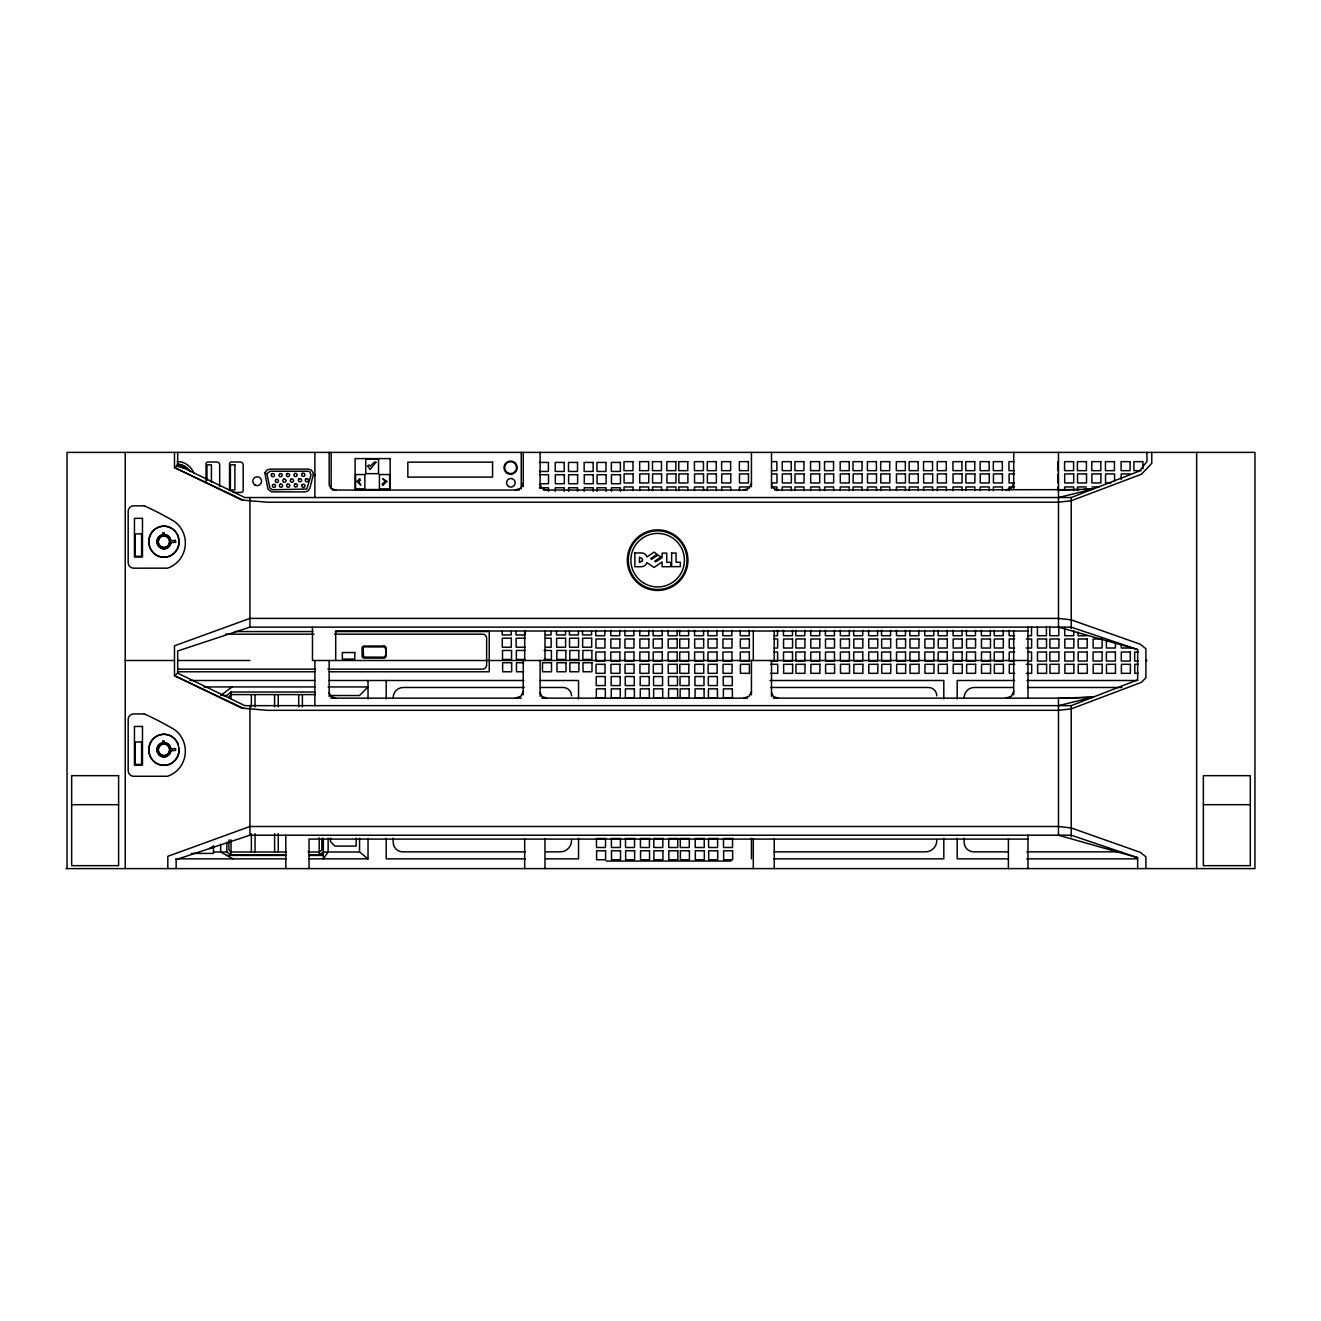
<?xml version="1.0" encoding="UTF-8"?>
<svg xmlns="http://www.w3.org/2000/svg" width="1321" height="1321" viewBox="0 0 1321 1321"><rect width="100%" height="100%" fill="white"/><g stroke="black" fill="none" stroke-linecap="round" stroke-linejoin="round"><path stroke-width="1.5" d="M523.232 483.436L520.92 488.11L515.355 490.041M523.232 691.544L520.92 696.217L515.355 698.149M751.434 483.436L749.123 488.11L743.558 490.041M751.434 691.544L749.123 696.217L743.558 698.149M1013.702 483.436L1011.391 488.11L1005.809 490.041M1013.702 691.544L1011.391 696.217L1005.809 698.149M175.594 542.32L175.264 540.471L175.594 542.32L170.657 542.617L170.541 543.558A7.15 6.952 -90 0 1 158.9 546.729A7.15 6.952 -90 0 1 162.004 534.774L163.16 534.642L163.16 532.941M170.541 751.649L170.657 750.724L175.594 750.427C176.766 745.952 170.475 751.121 170.541 747.95A7.15 6.952 -90 0 0 163.821 742.633L163.821 741.048M170.772 751.649L170.657 750.724M211.244 847.372L210.056 847.966M228.913 696.877L231.026 694.598L315.438 694.598M315.075 692.006L231.026 692.006L226.832 695.523L222.704 695.523M177.691 452.393L177.691 465.075L174.488 467.568L241.627 500.015L267.304 502.211L1058.484 502.211L1071.232 500.758L1141.542 474.189L1151.78 463.357L1151.78 452.393M177.691 673.182L244.847 705.645L1071.232 705.645L1137.662 679.869L1137.662 649.569L1071.232 627.128L249.917 627.128L177.691 650.972L177.691 673.182L174.488 675.675L241.627 708.122L267.304 710.318L1058.484 710.318L1071.232 708.865L1141.542 682.297L1145.901 677.673L1145.901 648.727L1140.287 644.235L1071.232 619.863L1058.484 618.393L249.917 618.393L174.488 645.804L174.488 675.675L243.609 708.403M220.64 695.523L232.067 686.937M177.691 465.075L244.847 497.538L1071.232 497.538L1139.379 471.102L1146.942 461.64L1146.942 452.393M1137.662 868.607L1137.662 857.676L1071.232 835.219L249.917 835.219L176.139 859.591L176.139 868.607M1058.484 497.538L1093.161 489.034L1058.484 490.041M1058.484 705.645L1093.161 697.141L1058.484 698.149L1058.484 835.219L1137.662 857.676M163.16 741.048L163.16 742.749L162.037 742.881A7.15 6.952 -90 0 0 158.9 754.836A7.15 6.952 -90 0 0 170.525 751.616M163.821 532.941L163.821 534.526A7.15 6.952 -90 0 1 170.541 539.843L170.657 540.768L175.478 540.471M1079.785 489.629L774.8 490.041M1083.6 489.447L1093.161 489.034M1093.161 697.141L1070.225 698.149L773.165 698.149M771.447 461.64L776.864 461.64L776.864 470.656L771.447 470.656M1014.396 461.64L1008.98 461.64L1008.98 470.656L1014.396 470.656M539.381 462.433L548.397 462.433L548.397 471.448L539.381 471.448M1141.129 470.656L1133.913 470.656L1133.913 461.64L1142.929 461.64L1142.929 468.856M771.563 473.925L776.963 473.925L776.963 482.941L771.563 482.941M1014.495 473.925L1009.095 473.925L1009.095 482.941L1014.495 482.941M1130.198 473.925L1121.199 473.925L1121.199 479.341M539.496 474.734L548.496 474.734L548.496 483.734L539.496 483.734M1110.944 482.941L1105.545 482.941L1105.545 473.925L1114.561 473.925L1114.561 481.141M748.446 486.954L739.43 486.954L739.43 490.57M771.53 486.954L776.93 486.954L776.93 490.57M1014.462 486.954L1009.062 486.954L1009.062 490.57M1086.489 486.954L1077.49 486.954L1077.49 490.57M1091.856 486.954L1099.072 486.954M539.447 487.763L548.463 487.763L548.463 491.362M332.446 490.041L519.302 490.041M543.393 490.041L747.504 490.041M233.256 492.419L241.215 492.419A1.948 1.948 0 0 0 243.163 490.454L243.163 464.926A2.906 2.906 0 0 0 240.257 462.003L231.357 462.003A1.833 1.833 0 0 0 229.524 463.836L229.524 490.669M163.821 534.526L164.052 534.526A7.15 6.952 -90 0 1 170.756 539.843L170.657 540.768M163.16 534.642L162.929 532.941L164.052 532.941L164.052 534.526M170.657 542.617L170.772 543.558A7.15 6.952 -90 0 1 159.131 546.729A7.15 6.952 -90 0 1 162.235 534.774M1027.969 631.009L335.699 631.009L335.699 660.5M234.907 631.554L312.846 631.554M335.418 631.554L489.249 631.554L489.249 671.778L329.259 671.778M225.544 634.179L313.985 634.179M334.56 634.179L482.627 634.179A4.013 4.013 0 0 1 486.64 638.175L486.64 664.843A4.326 4.326 0 0 1 482.314 669.169L327.905 669.169M545.639 634.939L551.055 634.939L551.055 631.339M773.941 635.715L777.541 635.715L777.541 630.315M1014.528 635.715L1009.112 635.715L1009.112 630.315M1027.903 635.715L1031.503 635.715L1031.503 626.715M1087.1 635.715L1078.085 635.715L1078.085 632.115M525.131 638.225L516.131 638.225L516.131 647.224L525.131 647.224M545.755 638.225L551.154 638.225L551.154 647.224L545.755 647.224M774.04 639.001L777.64 639.001L777.64 648.017L774.04 648.017M1014.627 639.001L1009.227 639.001L1009.227 648.017L1014.627 648.017M1026.202 639.001L1031.618 639.001L1031.618 648.017L1026.202 648.017M1130.347 648.017L1121.331 648.017L1121.331 644.4M525.378 650.46L516.362 650.46L516.362 659.46L525.378 659.46M544.186 650.46L551.402 650.46L551.402 659.46L544.186 659.46M774.007 652.029L777.607 652.029L777.607 661.045L770.407 661.045M1014.594 652.029L1009.194 652.029L1009.194 661.045L1014.594 661.045M1027.969 652.029L1031.569 652.029L1031.569 661.045L1027.969 661.045M1138.273 652.029L1134.673 652.029L1134.673 661.045L1138.273 661.045M125.231 660.5L174.488 660.5M177.691 660.5L249.917 660.5M1027.969 660.5L312.466 660.5L312.466 627.128M1145.901 660.5L1146.942 660.5M523.677 662.746L516.478 662.746L516.478 671.762L523.677 671.762M770.506 664.314L777.722 664.314L777.722 673.33L770.506 673.33M1014.693 664.314L1009.294 664.314L1009.294 673.33L1014.693 673.33M1026.268 664.314L1031.684 664.314L1031.684 673.33L1026.268 673.33M1138.372 664.314L1134.772 664.314L1134.772 673.33L1138.372 673.33M177.625 669.169L315.554 669.169M177.476 671.778L314.91 671.778M189.993 680.497L314.827 680.497M329.144 680.497L523.661 680.497M540.074 680.497L578.548 680.497L578.548 698.941M769.912 680.497L943.805 680.497L943.805 698.941M1014.627 680.497L957.18 680.497L957.18 698.941M1026.929 680.497L1137.728 680.497M203.946 686.937L315.207 686.937M328.103 686.937L368.014 686.937L359.543 695.523L330.068 695.523M524.239 687.481L403.268 687.481A10.089 10.089 0 0 0 393.179 697.571M540.636 687.481L563.192 687.481A8.355 8.355 0 0 1 571.564 695.853M770.556 687.481L928.448 687.481A8.355 8.355 0 0 1 936.804 695.853M1013.207 687.481L974.254 687.481A10.089 10.089 0 0 0 964.165 697.571M1027.556 687.481L1121.876 687.481M330.811 698.149L521.267 698.149M541.759 698.149L747.504 698.149M163.16 742.749L162.929 741.048L164.052 741.048L164.052 742.633A7.15 6.952 -90 0 1 170.756 747.95M71.664 804.687L118.609 804.687M1203.365 804.687L1250.31 804.687M1027.969 839.099L309.031 839.099L309.031 868.607M525.411 851.847L402.707 851.847A9.528 9.528 0 0 1 393.179 842.319L393.179 838.241M545.854 851.847L560.17 851.847A11.377 11.377 0 0 0 571.564 840.47M774.089 851.847L925.427 851.847A11.377 11.377 0 0 0 936.804 840.47M1008.468 851.847L973.693 851.847A9.528 9.528 0 0 1 964.165 842.319L964.165 838.241M1026.863 851.847L1120.935 851.847M213.49 852.012L226.849 852.012L231.043 854.819L286.393 854.819M286.459 852.012L231.043 852.012L228.929 850.014L228.929 839.925M308.008 852.012L319.187 852.012L321.862 849.948L321.862 838.241M368.031 838.34L368.031 858.848L359.56 852.012L323.331 852.012L319.187 854.819L319.187 837.778M191.396 853.416L213.49 853.416L213.49 845.688M308.949 854.819L323.331 854.819M226.849 855.43L286.393 855.43M308.965 855.43L323.331 855.43M175.66 858.848L286.393 858.848M308.685 858.848L368.031 858.848M525.345 858.848L386.194 858.848L386.194 838.34M545.804 858.848L578.548 858.848L578.548 838.34M773.957 858.848L943.805 858.848L943.805 838.34M1008.336 858.848L957.18 858.848L957.18 838.34M1026.764 858.848L1137.265 858.848M606.24 861.044L730.992 861.044M66.05 868.607L1254.95 868.607L1254.95 452.393L67.024 452.393L67.024 868.607M778.086 490.041L773.446 488.423L771.514 484.543M546.679 490.041L542.039 488.423L540.107 484.543M335.732 490.041L331.092 488.423L329.226 485.253L329.16 452.393M778.086 698.149L773.446 696.53L771.514 692.65M546.679 698.149L542.039 696.53L540.107 692.65M335.732 698.149L331.092 696.53L329.16 692.65M1137.662 649.569L1058.484 627.128L1058.484 452.393M243.609 500.296L174.488 467.568L174.488 452.393M233.041 858.848L220.657 852.012L220.657 844.136M1196.644 452.393L1196.644 868.607M1145.901 868.607L1145.901 856.817L1140.287 852.342L1071.232 827.97L1058.484 826.5L249.917 826.5L167.8 856.338L167.8 868.607M1115.419 642.6L1115.419 648.017L1106.404 648.017L1106.404 640.801M1073.659 490.57L1073.659 486.954L1064.66 486.954L1064.66 490.57M1073.725 630.315L1073.725 635.715L1064.709 635.715L1064.709 628.515M1071.232 497.538L1071.232 628.713M1071.232 705.645L1071.232 836.82M1058.798 626.715L1058.798 635.715L1049.799 635.715L1049.799 626.715M1057.939 461.64L1057.939 470.656M1058.055 473.925L1058.055 482.941M1058.005 486.954L1058.005 490.57M1046.43 626.715L1046.43 635.715L1037.414 635.715L1037.414 626.715M1027.969 627.128L1027.969 698.149M1027.969 835.219L1027.969 868.607M1013.702 452.393L1013.702 488.39M1013.702 631.009L1013.702 694.846M1008.385 839.099L1008.385 868.607M1003.2 630.315L1003.2 635.715L994.201 635.715L994.201 630.315M1002.408 490.57L1002.408 486.954L993.409 486.954L993.409 490.57M990.37 630.315L990.37 635.715L981.371 635.715L981.371 630.315M989.214 490.57L989.214 486.954L980.215 486.954L980.215 490.57M975.443 630.315L975.443 635.715L966.444 635.715L966.444 630.315M974.848 490.57L974.848 486.954L965.833 486.954L965.833 490.57M962.068 630.315L962.068 635.715L953.068 635.715L953.068 630.315M962.018 490.57L962.018 486.954L953.002 486.954L953.002 490.57M947.157 630.315L947.157 635.715L938.141 635.715L938.141 630.315M946.364 490.57L946.364 486.954L937.349 486.954L937.349 490.57M933.782 630.315L933.782 635.715L924.766 635.715L924.766 630.315M932.626 490.57L932.626 486.954L923.61 486.954L923.61 490.57M918.855 630.315L918.855 635.715L909.839 635.715L909.839 630.315M918.244 490.57L918.244 486.954L909.228 486.954L909.228 490.57M905.413 490.57L905.413 486.954L896.398 486.954L896.398 490.57M905.479 630.315L905.479 635.715L896.464 635.715L896.464 630.315M890.552 630.315L890.552 635.715L881.536 635.715L881.536 630.315M889.76 490.57L889.76 486.954L880.76 486.954L880.76 490.57M877.639 630.315L877.639 635.715L868.624 635.715L868.624 630.315M876.483 490.57L876.483 486.954L867.468 486.954L867.468 490.57M862.712 630.315L862.712 635.715L853.696 635.715L853.696 630.315M862.101 490.57L862.101 486.954L853.085 486.954L853.085 490.57M849.271 490.57L849.271 486.954L840.255 486.954L840.255 490.57M849.337 630.315L849.337 635.715L840.321 635.715L840.321 630.315M834.41 630.315L834.41 635.715L825.394 635.715L825.394 630.315M833.617 490.57L833.617 486.954L824.601 486.954L824.601 490.57M819.647 490.57L819.647 486.954L810.648 486.954L810.648 490.57M819.714 630.315L819.714 635.715L810.714 635.715L810.714 630.315M804.786 630.315L804.786 635.715L795.787 635.715L795.787 630.315M803.994 490.57L803.994 486.954L794.994 486.954L794.994 490.57M792.468 630.315L792.468 635.715L783.452 635.715L783.452 630.315M791.312 490.57L791.312 486.954L782.296 486.954L782.296 490.57M774.238 631.009L774.238 660.5M774.238 839.099L774.238 868.607M771.514 452.393L771.514 488.209M771.514 660.5L771.514 696.316M753.3 631.009L753.3 660.5M753.3 839.099L753.3 868.607M751.434 452.393L751.434 486.739M751.434 660.5L751.434 694.846M751.434 838.34L751.434 858.848M749.238 630.315L749.238 635.715L740.222 635.715L740.222 630.315M731.851 630.315L731.851 635.715L722.851 635.715L722.851 630.315M730.695 490.57L730.695 486.954L721.695 486.954L721.695 490.57M716.94 630.315L716.94 635.715L707.924 635.715L707.924 630.315M716.329 490.57L716.329 486.954L707.313 486.954L707.313 490.57M703.499 490.57L703.499 486.954L694.483 486.954L694.483 490.57M703.565 630.315L703.565 635.715L694.549 635.715L694.549 630.315M688.637 630.315L688.637 635.715L679.621 635.715L679.621 630.315M687.845 490.57L687.845 486.954L678.829 486.954L678.829 490.57M677.079 630.315L677.079 635.715L668.079 635.715L668.079 630.315M675.923 490.57L675.923 486.954L666.923 486.954L666.923 490.57M662.151 630.315L662.151 635.715L653.152 635.715L653.152 630.315M661.54 490.57L661.54 486.954L652.541 486.954L652.541 490.57M648.71 490.57L648.71 486.954L639.711 486.954L639.711 490.57M648.776 630.315L648.776 635.715L639.777 635.715L639.777 630.315M633.865 630.315L633.865 635.715L624.85 635.715L624.85 630.315M633.073 490.57L633.073 486.954L624.057 486.954L624.057 490.57M620.441 491.362L620.441 487.763L611.425 487.763L611.425 491.362M619.747 630.315L619.747 635.715L610.748 635.715L610.748 630.315M606.058 491.362L606.058 487.763L597.059 487.763L597.059 491.362M604.836 630.315L604.836 635.715L595.821 635.715L595.821 630.315M593.228 491.362L593.228 487.763L584.229 487.763L584.229 491.362M591.544 631.339L591.544 634.939L582.528 634.939L582.528 631.339M578.433 631.339L578.433 634.939L569.434 634.939L569.434 631.339M577.574 491.362L577.574 487.763L568.575 487.763L568.575 491.362M565.52 631.339L565.52 634.939L556.504 634.939L556.504 631.339M564.298 491.362L564.298 487.763L555.282 487.763L555.282 491.362M544.979 631.009L544.979 660.5M544.979 839.099L544.979 868.607M540.107 452.393L540.107 488.209M540.107 660.5L540.107 696.316M525.031 631.339L525.031 634.939L516.016 634.939L516.016 631.339M524.685 631.009L524.685 660.5M524.685 839.099L524.685 868.607M523.232 452.393L523.232 486.739M523.232 660.5L523.232 694.846M521.234 452.393L521.234 488.886M511.194 631.339L511.194 634.939L502.195 634.939L502.195 631.339M386.194 680.497L386.194 698.941M368.031 680.497L368.031 698.941M359.56 838.224L359.56 852.012M356.175 838.158L356.175 846.101L334.94 846.101L330.481 841.642L330.481 838.158M331.158 452.393L331.158 488.77M329.16 660.5L329.16 696.316M328.12 838.224L328.12 852.012L323.331 858.848L323.331 838.224M314.877 452.393L314.877 497.538M314.877 660.5L314.877 705.645M302.393 694.598L302.393 706.818M298.711 694.598L298.711 706.818M285.798 835.219L285.798 868.607M278.252 694.598L278.252 706.818M278.269 833.7L278.269 852.012M274.586 694.598L274.586 706.818M274.603 833.7L274.603 852.012M255.036 833.7L255.036 852.012M255.019 694.598L255.019 706.818M251.353 694.598L251.353 706.818M251.37 833.7L251.37 852.012M249.917 497.538L249.917 627.128M249.917 705.645L249.917 835.219M231.026 692.006L231.026 698.677M231.043 839.809L231.043 854.819M226.849 842.171L226.849 852.012M219.682 486.524L219.682 464.926A2.906 2.906 0 0 0 216.776 462.003L207.876 462.003A1.833 1.833 0 0 0 206.043 463.836L206.043 481.092M211.41 482.248L211.41 464.843L206.935 464.843L206.935 480.316M125.231 452.393L125.231 868.607M161.195 536.59A5.895 5.73 -90 0 1 169.765 541.197A5.895 5.73 -90 0 1 162.087 547.224A5.895 5.73 -90 0 1 160.006 537.515M178.418 744.912A15.538 15.125 -90 0 0 153.682 738.505A15.538 15.125 -90 0 0 158.47 764.248A15.538 15.125 -90 0 0 179.161 748.908L178.17 744.912A15.538 15.125 -90 0 0 153.467 738.505A15.538 15.125 -90 0 0 158.256 764.248A15.538 15.125 -90 0 0 178.929 748.908M170.756 751.616A7.15 6.952 -90 0 1 159.131 754.836A7.15 6.952 -90 0 1 162.235 742.864M162.582 744.103A5.895 5.73 -90 0 1 169.699 750.823A5.895 5.73 -90 0 1 160.766 754.621A5.895 5.73 -90 0 1 161.195 744.697M177.146 461.508A17.652 17.652 0 0 1 193.725 473.133M177.146 465.157A14.019 14.019 0 0 1 187.054 469.252M177.146 466.544A12.632 12.632 0 0 1 183.454 468.228M177.146 464.084A15.076 15.076 0 0 1 190.207 471.63M212.301 846.464A2.246 2.246 0 0 1 210.056 848.709M634.873 552.971L634.873 566.709L641.478 566.709A5.812 5.812 0 0 0 646.91 562.63L654.126 567.403L662.085 561.986L662.085 566.709L670.82 566.709L670.82 562.333L666.775 562.333L666.775 553.136L662.085 553.136L662.085 557.677L655.645 561.871L654.688 561.243L660.962 557.016L658.023 555.068L651.666 559.245L650.642 558.601L657.049 554.275L654.126 552.128L647.026 556.934A5.945 5.945 0 0 0 641.478 552.921L634.873 552.971M671.629 553.07L671.629 566.643L680.315 566.643L680.315 562.234L676.088 562.234L676.088 553.07L671.629 553.07M314.712 474.602L314.695 475.676L314.712 474.602M271.399 474.222L271.366 475.956L272.836 476.864L274.372 476.039L274.405 474.289L272.919 473.397L271.399 474.222M272.506 484.972L272.456 486.706L273.942 487.598L275.462 486.772L275.511 485.038L274.025 484.13L272.506 484.972M301.948 484.939L301.898 486.673L303.384 487.581L304.92 486.739L304.953 485.005L303.467 484.097L301.948 484.939M264.844 472.802L267.965 489.133L271.466 491.874L305.101 491.874L308.173 490.818L309.956 488.076L313.16 475.213L313.011 472.423L311.079 469.962L308.404 469.12L269.979 469.12L266.974 470.061L264.844 472.802M266.908 473.579L269.831 487.928L272.192 489.761L306.802 489.051L311.046 475.015L309.824 471.779L308.09 471.234L270.293 471.234L266.908 473.579M363.027 647.851L363.688 657.098L383.883 657.181C387.136 655.959 386.805 648.611 384.18 646.943L364.068 646.927L363.027 647.851M294.633 484.18L294.137 485.847L295.343 487.102L297.027 486.689L297.522 485.022L296.317 483.767L294.633 484.18M276.072 479.424L275.181 480.894L276.006 482.429L277.74 482.462L278.648 480.976L277.823 479.457L276.072 479.424M279.788 473.645L278.88 475.131L279.722 476.666L281.456 476.699L282.347 475.213L281.522 473.694L279.788 473.645M280.184 484.113L279.276 485.6L280.118 487.135L281.852 487.168L282.744 485.682L281.918 484.163L280.184 484.113M283.602 479.16L282.694 480.646L283.536 482.182L285.27 482.215L286.178 480.728L285.336 479.209L283.602 479.16M287.185 473.545L286.277 475.015L287.119 476.551L288.853 476.584L289.745 475.098L288.919 473.579L287.185 473.545M287.4 484.113L286.492 485.6L287.334 487.119L289.068 487.168L289.976 485.682L289.134 484.163L287.4 484.113M291.082 479.094L290.174 480.58L291 482.099L292.75 482.148L293.642 480.662L292.816 479.127L291.082 479.094M294.682 473.413L293.79 474.9L294.616 476.419L296.35 476.468L297.258 474.982L296.416 473.463L294.682 473.413M299.157 478.697L298.265 480.167L299.091 481.703L300.825 481.736L301.733 480.25L300.891 478.73L299.157 478.697M302.41 473.281L301.518 474.767L302.344 476.287L304.078 476.336L304.986 474.85L304.144 473.314L302.41 473.281M306.026 478.664L305.118 480.15L305.944 481.67L307.694 481.703L308.586 480.217L307.76 478.697L306.026 478.664M642.221 561.029L639.463 562.482L639.463 557.165L642.221 558.634A2.807 2.807 0 0 1 642.221 561.029M375.957 462.234L370.194 469.45L367.568 465.999L368.988 464.975L370.408 466.247L374.058 462.234L375.957 462.234M359.906 480.481L358.784 481.67L360.765 485.154L356.967 481.389L359.906 478.565L359.906 480.481M386.805 481.389L382.809 485.434L382.099 484.279L385.253 481.273L382.809 478.714L386.805 481.389M390.141 458.602L355.101 458.602L355.101 489.546L390.141 489.546L390.141 458.602M378.533 458.998L365.752 458.998L365.752 473.661L378.533 473.661L378.533 458.998M632.99 461.64L623.991 461.64L623.991 470.656L632.99 470.656L632.99 461.64M648.644 461.64L639.645 461.64L639.645 470.656L648.644 470.656L648.644 461.64M661.474 461.64L652.475 461.64L652.475 470.656L661.474 470.656L661.474 461.64M675.857 461.64L666.841 461.64L666.841 470.656L675.857 470.656L675.857 461.64M687.779 461.64L678.763 461.64L678.763 470.656L687.779 470.656L687.779 461.64M703.433 461.64L694.417 461.64L694.417 470.656L703.433 470.656L703.433 461.64M716.263 461.64L707.247 461.64L707.247 470.656L716.263 470.656L716.263 461.64M730.629 461.64L721.629 461.64L721.629 470.656L730.629 470.656L730.629 461.64M748.38 461.64L739.364 461.64L739.364 470.656L748.38 470.656L748.38 461.64M791.229 461.64L782.23 461.64L782.23 470.656L791.229 470.656L791.229 461.64M803.928 461.64L794.928 461.64L794.928 470.656L803.928 470.656L803.928 461.64M819.581 461.64L810.566 461.64L810.566 470.656L819.581 470.656L819.581 461.64M833.551 461.64L824.535 461.64L824.535 470.656L833.551 470.656L833.551 461.64M849.205 461.64L840.189 461.64L840.189 470.656L849.205 470.656L849.205 461.64M862.035 461.64L853.019 461.64L853.019 470.656L862.035 470.656L862.035 461.64M876.401 461.64L867.402 461.64L867.402 470.656L876.401 470.656L876.401 461.64M889.693 461.64L880.678 461.64L880.678 470.656L889.693 470.656L889.693 461.64M905.347 461.64L896.332 461.64L896.332 470.656L905.347 470.656L905.347 461.64M918.178 461.64L909.162 461.64L909.162 470.656L918.178 470.656L918.178 461.64M932.543 461.64L923.544 461.64L923.544 470.656L932.543 470.656L932.543 461.64M946.282 461.64L937.283 461.64L937.283 470.656L946.282 470.656L946.282 461.64M961.936 461.64L952.936 461.64L952.936 470.656L961.936 470.656L961.936 461.64M974.766 461.64L965.767 461.64L965.767 470.656L974.766 470.656L974.766 461.64M989.148 461.64L980.132 461.64L980.132 470.656L989.148 470.656L989.148 461.64M1002.342 461.64L993.326 461.64L993.326 470.656L1002.342 470.656L1002.342 461.64M1073.593 461.64L1064.577 461.64L1064.577 470.656L1073.593 470.656L1073.593 461.64M1086.423 461.64L1077.408 461.64L1077.408 470.656L1086.423 470.656L1086.423 461.64M1100.806 461.64L1091.79 461.64L1091.79 470.656L1100.806 470.656L1100.806 461.64M1114.445 461.64L1105.446 461.64L1105.446 470.656L1114.445 470.656L1114.445 461.64M1130.099 461.64L1121.083 461.64L1121.083 470.656L1130.099 470.656L1130.099 461.64M492.568 462.152L407.842 462.152L407.842 477.112L492.568 477.112L492.568 462.152M564.232 462.433L555.216 462.433L555.216 471.448L564.232 471.448L564.232 462.433M577.508 462.433L568.509 462.433L568.509 471.448L577.508 471.448L577.508 462.433M593.162 462.433L584.146 462.433L584.146 471.448L593.162 471.448L593.162 462.433M605.992 462.433L596.976 462.433L596.976 471.448L605.992 471.448L605.992 462.433M620.375 462.433L611.359 462.433L611.359 471.448L620.375 471.448L620.375 462.433M234.89 464.843L230.399 464.843L230.399 489.975L234.89 489.975L234.89 464.843M633.106 473.925L624.09 473.925L624.09 482.941L633.106 482.941L633.106 473.925M648.76 473.925L639.744 473.925L639.744 482.941L648.76 482.941L648.76 473.925M661.59 473.925L652.574 473.925L652.574 482.941L661.59 482.941L661.59 473.925M675.956 473.925L666.956 473.925L666.956 482.941L675.956 482.941L675.956 473.925M687.878 473.925L678.878 473.925L678.878 482.941L687.878 482.941L687.878 473.925M703.532 473.925L694.532 473.925L694.532 482.941L703.532 482.941L703.532 473.925M716.362 473.925L707.362 473.925L707.362 482.941L716.362 482.941L716.362 473.925M730.744 473.925L721.728 473.925L721.728 482.941L730.744 482.941L730.744 473.925M748.479 473.925L739.479 473.925L739.479 482.941L748.479 482.941L748.479 473.925M791.345 473.925L782.329 473.925L782.329 482.941L791.345 482.941L791.345 473.925M804.043 473.925L795.027 473.925L795.027 482.941L804.043 482.941L804.043 473.925M819.697 473.925L810.681 473.925L810.681 482.941L819.697 482.941L819.697 473.925M833.65 473.925L824.651 473.925L824.651 482.941L833.65 482.941L833.65 473.925M849.304 473.925L840.305 473.925L840.305 482.941L849.304 482.941L849.304 473.925M862.134 473.925L853.135 473.925L853.135 482.941L862.134 482.941L862.134 473.925M876.517 473.925L867.501 473.925L867.501 482.941L876.517 482.941L876.517 473.925M889.793 473.925L880.793 473.925L880.793 482.941L889.793 482.941L889.793 473.925M905.446 473.925L896.447 473.925L896.447 482.941L905.446 482.941L905.446 473.925M918.277 473.925L909.277 473.925L909.277 482.941L918.277 482.941L918.277 473.925M932.659 473.925L923.643 473.925L923.643 482.941L932.659 482.941L932.659 473.925M946.397 473.925L937.382 473.925L937.382 482.941L946.397 482.941L946.397 473.925M962.051 473.925L953.035 473.925L953.035 482.941L962.051 482.941L962.051 473.925M974.881 473.925L965.866 473.925L965.866 482.941L974.881 482.941L974.881 473.925M989.247 473.925L980.248 473.925L980.248 482.941L989.247 482.941L989.247 473.925M1002.457 473.925L993.442 473.925L993.442 482.941L1002.457 482.941L1002.457 473.925M1073.692 473.925L1064.693 473.925L1064.693 482.941L1073.692 482.941L1073.692 473.925M1086.523 473.925L1077.523 473.925L1077.523 482.941L1086.523 482.941L1086.523 473.925M1100.905 473.925L1091.889 473.925L1091.889 482.941L1100.905 482.941L1100.905 473.925M364.86 474.553L355.58 474.553L355.58 489.067L364.86 489.067L364.86 474.553M389.645 474.553L379.424 474.553L379.424 489.067L389.645 489.067L389.645 474.553M564.331 474.734L555.315 474.734L555.315 483.734L564.331 483.734L564.331 474.734M577.624 474.734L568.608 474.734L568.608 483.734L577.624 483.734L577.624 474.734M593.261 474.734L584.262 474.734L584.262 483.734L593.261 483.734L593.261 474.734M606.091 474.734L597.092 474.734L597.092 483.734L606.091 483.734L606.091 474.734M620.474 474.734L611.474 474.734L611.474 483.734L620.474 483.734L620.474 474.734M144.336 505.844L133.57 505.844A5.565 5.416 -90 0 0 128.17 511.425L128.17 562.515A5.647 5.482 -90 0 0 133.636 568.179L167.47 568.162A26.354 25.644 -90 0 0 174.653 521.63A314.035 305.514 -90 0 0 144.336 505.844M142.47 518.344L134.445 518.344L134.445 557.049L142.47 557.049L142.47 518.344M141.611 533.882L135.237 533.882L135.237 556.273L141.611 556.273L141.611 533.882M511.31 638.225L502.294 638.225L502.294 647.224L511.31 647.224L511.31 638.225M565.619 638.225L556.62 638.225L556.62 647.224L565.619 647.224L565.619 638.225M578.548 638.225L569.533 638.225L569.533 647.224L578.548 647.224L578.548 638.225M591.659 638.225L582.644 638.225L582.644 647.224L591.659 647.224L591.659 638.225M604.935 639.001L595.936 639.001L595.936 648.017L604.935 648.017L604.935 639.001M619.863 639.001L610.847 639.001L610.847 648.017L619.863 648.017L619.863 639.001M633.964 639.001L624.949 639.001L624.949 648.017L633.964 648.017L633.964 639.001M648.892 639.001L639.876 639.001L639.876 648.017L648.892 648.017L648.892 639.001M662.267 639.001L653.251 639.001L653.251 648.017L662.267 648.017L662.267 639.001M677.194 639.001L668.178 639.001L668.178 648.017L677.194 648.017L677.194 639.001M688.736 639.001L679.737 639.001L679.737 648.017L688.736 648.017L688.736 639.001M703.664 639.001L694.664 639.001L694.664 648.017L703.664 648.017L703.664 639.001M717.039 639.001L708.039 639.001L708.039 648.017L717.039 648.017L717.039 639.001M731.966 639.001L722.95 639.001L722.95 648.017L731.966 648.017L731.966 639.001M749.354 639.001L740.338 639.001L740.338 648.017L749.354 648.017L749.354 639.001M792.567 639.001L783.568 639.001L783.568 648.017L792.567 648.017L792.567 639.001M804.902 639.001L795.886 639.001L795.886 648.017L804.902 648.017L804.902 639.001M819.829 639.001L810.813 639.001L810.813 648.017L819.829 648.017L819.829 639.001M834.509 639.001L825.509 639.001L825.509 648.017L834.509 648.017L834.509 639.001M849.436 639.001L840.437 639.001L840.437 648.017L849.436 648.017L849.436 639.001M862.811 639.001L853.812 639.001L853.812 648.017L862.811 648.017L862.811 639.001M877.738 639.001L868.723 639.001L868.723 648.017L877.738 648.017L877.738 639.001M890.668 639.001L881.652 639.001L881.652 648.017L890.668 648.017L890.668 639.001M905.579 639.001L896.579 639.001L896.579 648.017L905.579 648.017L905.579 639.001M918.954 639.001L909.954 639.001L909.954 648.017L918.954 648.017L918.954 639.001M933.881 639.001L924.882 639.001L924.882 648.017L933.881 648.017L933.881 639.001M947.256 639.001L938.257 639.001L938.257 648.017L947.256 648.017L947.256 639.001M962.183 639.001L953.168 639.001L953.168 648.017L962.183 648.017L962.183 639.001M975.558 639.001L966.543 639.001L966.543 648.017L975.558 648.017L975.558 639.001M990.486 639.001L981.47 639.001L981.47 648.017L990.486 648.017L990.486 639.001M1003.316 639.001L994.3 639.001L994.3 648.017L1003.316 648.017L1003.316 639.001M1046.529 639.001L1037.53 639.001L1037.53 648.017L1046.529 648.017L1046.529 639.001M1058.914 639.001L1049.898 639.001L1049.898 648.017L1058.914 648.017L1058.914 639.001M1073.824 639.001L1064.825 639.001L1064.825 648.017L1073.824 648.017L1073.824 639.001M1087.216 639.001L1078.2 639.001L1078.2 648.017L1087.216 648.017L1087.216 639.001M1102.127 639.001L1093.128 639.001L1093.128 648.017L1102.127 648.017L1102.127 639.001M384.031 646.019L364.068 646.019A1.965 1.965 0 0 0 362.103 647.984L362.103 656.091A1.998 1.998 0 0 0 364.117 658.089L383.883 658.089A2.213 2.213 0 0 0 386.095 655.877L386.095 648.083A2.064 2.064 0 0 0 384.031 646.019M511.541 650.46L502.525 650.46L502.525 659.46L511.541 659.46L511.541 650.46M565.867 650.46L556.851 650.46L556.851 659.46L565.867 659.46L565.867 650.46M578.78 650.46L569.78 650.46L569.78 659.46L578.78 659.46L578.78 650.46M591.891 650.46L582.875 650.46L582.875 659.46L591.891 659.46L591.891 650.46M604.902 652.029L595.887 652.029L595.887 661.045L604.902 661.045L604.902 652.029M619.83 652.029L610.814 652.029L610.814 661.045L619.83 661.045L619.83 652.029M633.931 652.029L624.916 652.029L624.916 661.045L633.931 661.045L633.931 652.029M648.842 652.029L639.843 652.029L639.843 661.045L648.842 661.045L648.842 652.029M662.234 652.029L653.218 652.029L653.218 661.045L662.234 661.045L662.234 652.029M677.145 652.029L668.145 652.029L668.145 661.045L677.145 661.045L677.145 652.029M688.703 652.029L679.704 652.029L679.704 661.045L688.703 661.045L688.703 652.029M703.631 652.029L694.615 652.029L694.615 661.045L703.631 661.045L703.631 652.029M717.006 652.029L707.99 652.029L707.99 661.045L717.006 661.045L717.006 652.029M731.933 652.029L722.917 652.029L722.917 661.045L731.933 661.045L731.933 652.029M749.304 652.029L740.305 652.029L740.305 661.045L749.304 661.045L749.304 652.029M792.534 652.029L783.518 652.029L783.518 661.045L792.534 661.045L792.534 652.029M804.869 652.029L795.853 652.029L795.853 661.045L804.869 661.045L804.869 652.029M819.78 652.029L810.78 652.029L810.78 661.045L819.78 661.045L819.78 652.029M834.476 652.029L825.476 652.029L825.476 661.045L834.476 661.045L834.476 652.029M849.403 652.029L840.387 652.029L840.387 661.045L849.403 661.045L849.403 652.029M862.778 652.029L853.762 652.029L853.762 661.045L862.778 661.045L862.778 652.029M877.705 652.029L868.69 652.029L868.69 661.045L877.705 661.045L877.705 652.029M890.618 652.029L881.619 652.029L881.619 661.045L890.618 661.045L890.618 652.029M905.546 652.029L896.53 652.029L896.53 661.045L905.546 661.045L905.546 652.029M918.921 652.029L909.905 652.029L909.905 661.045L918.921 661.045L918.921 652.029M933.848 652.029L924.832 652.029L924.832 661.045L933.848 661.045L933.848 652.029M947.223 652.029L938.207 652.029L938.207 661.045L947.223 661.045L947.223 652.029M962.15 652.029L953.135 652.029L953.135 661.045L962.15 661.045L962.15 652.029M975.525 652.029L966.51 652.029L966.51 661.045L975.525 661.045L975.525 652.029M990.436 652.029L981.437 652.029L981.437 661.045L990.436 661.045L990.436 652.029M1003.266 652.029L994.267 652.029L994.267 661.045L1003.266 661.045L1003.266 652.029M1046.496 652.029L1037.48 652.029L1037.48 661.045L1046.496 661.045L1046.496 652.029M1058.864 652.029L1049.865 652.029L1049.865 661.045L1058.864 661.045L1058.864 652.029M1073.791 652.029L1064.792 652.029L1064.792 661.045L1073.791 661.045L1073.791 652.029M1087.166 652.029L1078.167 652.029L1078.167 661.045L1087.166 661.045L1087.166 652.029M1102.094 652.029L1093.078 652.029L1093.078 661.045L1102.094 661.045L1102.094 652.029M1115.386 652.029L1106.371 652.029L1106.371 661.045L1115.386 661.045L1115.386 652.029M1130.297 652.029L1121.298 652.029L1121.298 661.045L1130.297 661.045L1130.297 652.029M354.804 652.541L342.337 652.541L342.337 659.096L354.804 659.096L354.804 652.541M511.656 662.746L502.64 662.746L502.64 671.762L511.656 671.762L511.656 662.746M551.501 662.746L542.502 662.746L542.502 671.762L551.501 671.762L551.501 662.746M565.966 662.746L556.967 662.746L556.967 671.762L565.966 671.762L565.966 662.746M578.895 662.746L569.879 662.746L569.879 671.762L578.895 671.762L578.895 662.746M591.99 662.746L582.99 662.746L582.99 671.762L591.99 671.762L591.99 662.746M605.001 664.314L596.002 664.314L596.002 673.33L605.001 673.33L605.001 664.314M619.929 664.314L610.929 664.314L610.929 673.33L619.929 673.33L619.929 664.314M634.03 664.314L625.031 664.314L625.031 673.33L634.03 673.33L634.03 664.314M648.958 664.314L639.942 664.314L639.942 673.33L648.958 673.33L648.958 664.314M662.333 664.314L653.317 664.314L653.317 673.33L662.333 673.33L662.333 664.314M677.26 664.314L668.244 664.314L668.244 673.33L677.26 673.33L677.26 664.314M688.819 664.314L679.803 664.314L679.803 673.33L688.819 673.33L688.819 664.314M703.73 664.314L694.73 664.314L694.73 673.33L703.73 673.33L703.73 664.314M717.105 664.314L708.106 664.314L708.106 673.33L717.105 673.33L717.105 664.314M732.032 664.314L723.033 664.314L723.033 673.33L732.032 673.33L732.032 664.314M749.42 664.314L740.404 664.314L740.404 673.33L749.42 673.33L749.42 664.314M792.633 664.314L783.634 664.314L783.634 673.33L792.633 673.33L792.633 664.314M804.968 664.314L795.952 664.314L795.952 673.33L804.968 673.33L804.968 664.314M819.895 664.314L810.879 664.314L810.879 673.33L819.895 673.33L819.895 664.314M834.591 664.314L825.575 664.314L825.575 673.33L834.591 673.33L834.591 664.314M849.502 664.314L840.503 664.314L840.503 673.33L849.502 673.33L849.502 664.314M862.877 664.314L853.878 664.314L853.878 673.33L862.877 673.33L862.877 664.314M877.805 664.314L868.805 664.314L868.805 673.33L877.805 673.33L877.805 664.314M890.734 664.314L881.718 664.314L881.718 673.33L890.734 673.33L890.734 664.314M905.645 664.314L896.645 664.314L896.645 673.33L905.645 673.33L905.645 664.314M919.036 664.314L910.02 664.314L910.02 673.33L919.036 673.33L919.036 664.314M933.947 664.314L924.948 664.314L924.948 673.33L933.947 673.33L933.947 664.314M947.322 664.314L938.323 664.314L938.323 673.33L947.322 673.33L947.322 664.314M962.249 664.314L953.25 664.314L953.25 673.33L962.249 673.33L962.249 664.314M975.625 664.314L966.625 664.314L966.625 673.33L975.625 673.33L975.625 664.314M990.552 664.314L981.536 664.314L981.536 673.33L990.552 673.33L990.552 664.314M1003.382 664.314L994.366 664.314L994.366 673.33L1003.382 673.33L1003.382 664.314M1046.595 664.314L1037.596 664.314L1037.596 673.33L1046.595 673.33L1046.595 664.314M1058.98 664.314L1049.964 664.314L1049.964 673.33L1058.98 673.33L1058.98 664.314M1073.907 664.314L1064.891 664.314L1064.891 673.33L1073.907 673.33L1073.907 664.314M1087.282 664.314L1078.266 664.314L1078.266 673.33L1087.282 673.33L1087.282 664.314M1102.193 664.314L1093.194 664.314L1093.194 673.33L1102.193 673.33L1102.193 664.314M1115.485 664.314L1106.47 664.314L1106.47 673.33L1115.485 673.33L1115.485 664.314M1130.413 664.314L1121.397 664.314L1121.397 673.33L1130.413 673.33L1130.413 664.314M605.249 676.55L596.233 676.55L596.233 685.566L605.249 685.566L605.249 676.55M620.16 676.55L611.161 676.55L611.161 685.566L620.16 685.566L620.16 676.55M634.278 676.55L625.262 676.55L625.262 685.566L634.278 685.566L634.278 676.55M649.189 676.55L640.19 676.55L640.19 685.566L649.189 685.566L649.189 676.55M662.564 676.55L653.565 676.55L653.565 685.566L662.564 685.566L662.564 676.55M677.491 676.55L668.492 676.55L668.492 685.566L677.491 685.566L677.491 676.55M689.05 676.55L680.034 676.55L680.034 685.566L689.05 685.566L689.05 676.55M703.977 676.55L694.962 676.55L694.962 685.566L703.977 685.566L703.977 676.55M717.353 676.55L708.337 676.55L708.337 685.566L717.353 685.566L717.353 676.55M732.28 676.55L723.264 676.55L723.264 685.566L732.28 685.566L732.28 676.55M605.348 688.852L596.349 688.852L596.349 697.851L605.348 697.851L605.348 688.852M620.276 688.852L611.26 688.852L611.26 697.851L620.276 697.851L620.276 688.852M634.377 688.852L625.378 688.852L625.378 697.851L634.377 697.851L634.377 688.852M649.305 688.852L640.289 688.852L640.289 697.851L649.305 697.851L649.305 688.852M662.68 688.852L653.664 688.852L653.664 697.851L662.68 697.851L662.68 688.852M677.607 688.852L668.591 688.852L668.591 697.851L677.607 697.851L677.607 688.852M689.166 688.852L680.15 688.852L680.15 697.851L689.166 697.851L689.166 688.852M704.076 688.852L695.077 688.852L695.077 697.851L704.076 697.851L704.076 688.852M717.452 688.852L708.452 688.852L708.452 697.851L717.452 697.851L717.452 688.852M732.379 688.852L723.38 688.852L723.38 697.851L732.379 697.851L732.379 688.852M144.336 713.951L133.57 713.951A5.565 5.416 -90 0 0 128.17 719.532L128.17 770.622A5.647 5.482 -90 0 0 133.636 776.286L167.47 776.269A26.354 25.644 -90 0 0 174.653 729.737A314.035 305.514 -90 0 0 144.336 713.951M142.47 726.451L134.445 726.451L134.445 765.156L142.47 765.156L142.47 726.451M141.611 741.989L135.237 741.989L135.237 764.38L141.611 764.38L141.611 741.989M118.609 775.658L71.664 775.658L71.664 865.651L118.609 865.651L118.609 775.658M1250.31 775.658L1203.365 775.658L1203.365 865.651L1250.31 865.651L1250.31 775.658M605.497 838.488L596.481 838.488L596.481 847.504L605.497 847.504L605.497 838.488M620.408 838.488L611.408 838.488L611.408 847.504L620.408 847.504L620.408 838.488M634.526 838.488L625.51 838.488L625.51 847.504L634.526 847.504L634.526 838.488M649.437 838.488L640.437 838.488L640.437 847.504L649.437 847.504L649.437 838.488M662.812 838.488L653.812 838.488L653.812 847.504L662.812 847.504L662.812 838.488M677.739 838.488L668.74 838.488L668.74 847.504L677.739 847.504L677.739 838.488M689.298 838.488L680.282 838.488L680.282 847.504L689.298 847.504L689.298 838.488M704.225 838.488L695.209 838.488L695.209 847.504L704.225 847.504L704.225 838.488M717.6 838.488L708.584 838.488L708.584 847.504L717.6 847.504L717.6 838.488M732.528 838.488L723.512 838.488L723.512 847.504L732.528 847.504L732.528 838.488M605.596 850.774L596.597 850.774L596.597 859.789L605.596 859.789L605.596 850.774M620.523 850.774L611.507 850.774L611.507 859.789L620.523 859.789L620.523 850.774M634.625 850.774L625.626 850.774L625.626 859.789L634.625 859.789L634.625 850.774M649.552 850.774L640.536 850.774L640.536 859.789L649.552 859.789L649.552 850.774M662.927 850.774L653.912 850.774L653.912 859.789L662.927 859.789L662.927 850.774M677.855 850.774L668.839 850.774L668.839 859.789L677.855 859.789L677.855 850.774M689.413 850.774L680.398 850.774L680.398 859.789L689.413 859.789L689.413 850.774M704.324 850.774L695.325 850.774L695.325 859.789L704.324 859.789L704.324 850.774M717.699 850.774L708.7 850.774L708.7 859.789L717.699 859.789L717.699 850.774M732.627 850.774L723.627 850.774L723.627 859.789L732.627 859.789L732.627 850.774M179.128 540.801L178.385 536.805A15.538 15.125 -90 0 0 153.682 530.398A15.538 15.125 -90 0 0 158.47 556.141A15.538 15.125 -90 0 0 179.161 540.801M178.896 540.801L178.17 536.805A15.538 15.125 -90 0 0 153.467 530.398A15.538 15.125 -90 0 0 158.256 556.141A15.538 15.125 -90 0 0 178.929 540.801M167.883 545.854A5.895 5.73 -90 0 0 165.307 536.012A5.895 5.73 -90 0 0 158.289 543.228A5.895 5.73 -90 0 0 167.883 545.854M167.883 753.961A5.895 5.73 -90 0 0 165.307 744.103A5.895 5.73 -90 0 0 158.289 751.335A5.895 5.73 -90 0 0 167.883 753.961M644.252 583.354A26.767 26.767 0 0 0 684.41 560.17A26.767 26.767 0 0 0 644.252 536.986A26.767 26.767 0 0 0 644.252 583.354M642.964 585.583A29.359 29.359 0 0 0 686.986 560.17A29.359 29.359 0 0 0 642.964 534.741A29.359 29.359 0 0 0 642.964 585.583M642.485 586.425A30.317 30.317 0 0 0 687.944 560.17A30.317 30.317 0 0 0 642.485 533.915A30.317 30.317 0 0 0 642.485 586.425M507.281 473.397A6.622 6.622 0 0 0 517.221 467.651A6.622 6.622 0 0 0 507.281 461.921A6.622 6.622 0 0 0 507.281 473.397M507.611 472.819A5.961 5.961 0 0 0 516.561 467.651A5.961 5.961 0 0 0 507.611 462.499A5.961 5.961 0 0 0 507.611 472.819M508.701 486.508A4.31 4.31 0 0 0 515.157 482.776A4.31 4.31 0 0 0 508.701 479.044A4.31 4.31 0 0 0 508.701 486.508M254.986 485.005A4.409 4.409 0 0 0 261.591 481.191A4.409 4.409 0 0 0 254.986 477.376A4.409 4.409 0 0 0 254.986 485.005"/></g></svg>
